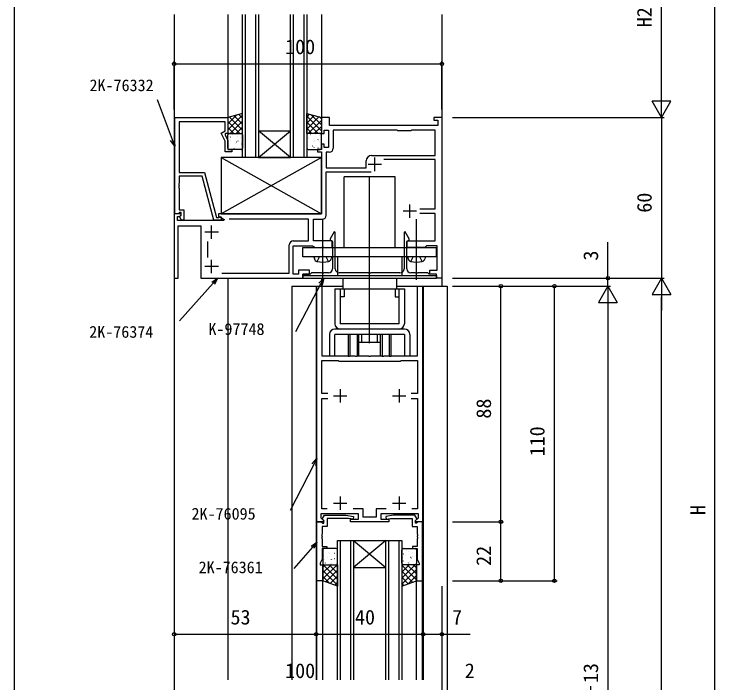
# Model space of a CAD drawing. Units: millimetres, scale not verified. Extents: x -437 to 438, y -344 to 341.
# Drawn here: x -436.7 to -174.9, y -84.9 to 164.9 of the extents above; entities that cross this region are included whole.
import ezdxf
from ezdxf.enums import TextEntityAlignment as Align

# ---------------------------------------------------------------- set-up
doc = ezdxf.new("R2010")
doc.units = ezdxf.units.MM
doc.header["$LTSCALE"] = 2
for name, color, linetype in [('0-2_YKK_11', 7, 'Continuous'), ('0-3_YKK_12', 2, 'Continuous'), ('0-4_YKK_13', 4, 'Continuous'), ('0-6_YKK_D', 6, 'Continuous'), ('0-7_YKK_ZWAK', 7, 'Continuous')]:
    doc.layers.add(name, color=color, linetype=linetype)
doc.styles.add('ＭＳ ゴシック', font='')
doc.styles.get('ＭＳ ゴシック').set_extended_font_data('MS Gothic')

msp = doc.modelspace()

# ---------------------------------------------------------------- linework, layer by layer
at = {"layer": '0-2_YKK_11'}
for p, q in [((-276.882, 126.3), (-279.882, 126.3)), ((-301.882, 106.3), (-301.882, 111.3)), ((-299.382, 108.8), (-304.382, 108.8)), ((-288.882, 88.8), (-288.882, 93.8)), ((-286.382, 91.3), (-291.382, 91.3)), ((-362.882, 81), (-362.882, 86)), ((-360.382, 83.5), (-365.382, 83.5)), ((-364.382, 80.042), (-364.382, 74.058)), ((-362.882, 68.1), (-362.882, 73.1)), ((-360.382, 70.6), (-365.382, 70.6)), ((-314.882, 24.8), (-314.882, 19.8)), ((-292.882, 24.8), (-292.882, 19.8)), ((-317.382, 22.3), (-312.382, 22.3)), ((-295.382, 22.3), (-290.382, 22.3)), ((-314.882, -15.2), (-314.882, -20.2)), ((-292.882, -15.2), (-292.882, -20.2)), ((-317.382, -17.7), (-312.382, -17.7)), ((-295.382, -17.7), (-290.382, -17.7))]:
    msp.add_line(p, q, dxfattribs=at)
for points in [[(-279.882, 126.3), (-279.882, 125.3), (-278.382, 125.3), (-278.382, 123.3), (-318.882, 123.3), (-318.882, 126.3), (-321.882, 126.3), (-321.882, 120.3), (-320.882, 120.3), (-320.882, 121.5), (-319.282, 121.5), (-319.282, 115.1), (-320.882, 115.1), (-320.882, 116.3), (-321.882, 116.3), (-321.882, 114.3), (-323.382, 114.3), (-323.382, 113.5), (-321.882, 113.5), (-321.882, 90.3), (-360.382, 90.3), (-360.382, 89.5), (-358.217, 88.25), (-358.338, 87.8), (-375.682, 87.8), (-375.682, 89.3), (-374.858, 89.3), (-374.246, 89.912), (-374.406, 90.3), (-376.882, 90.3), (-376.882, 66.3), (-375.382, 66.3), (-375.382, 85.8), (-366.882, 85.8), (-366.882, 66.3), (-328.882, 66.3), (-328.882, 67.8), (-326.382, 67.8), (-326.382, 69.3), (-330.382, 69.3)], [(-376.682, 90.3), (-376.682, 126.3), (-356.882, 126.3), (-356.882, 120.3), (-357.882, 120.3), (-357.882, 119.8), (-356.882, 117.655), (-356.882, 114.3), (-355.382, 114.3), (-355.382, 113.5), (-357.882, 113.5), (-357.882, 117.434), (-359.302, 120.48), (-357.882, 121.3), (-357.882, 124.67), (-375.052, 124.67), (-375.052, 105.8), (-365.584, 105.8), (-361.082, 89), (-360.248, 89), (-360.059, 89.067)], [(-276.882, 126.3), (-276.882, 66.6), (-277.182, 66.3), (-278.882, 66.3), (-278.882, 67.8), (-281.382, 67.8), (-281.382, 69.3), (-278.682, 69.3), (-278.682, 78.4), (-282.582, 78.4), (-282.882, 78.1), (-283.182, 77.8), (-285.924, 77.8), (-286.107, 77.92), (-286.657, 77.92), (-286.84, 77.8), (-289.882, 77.8), (-289.882, 80.2), (-279.382, 80.2), (-279.382, 90.4), (-285.183, 90.4)], [(-293.582, 121.5), (-317.482, 121.5), (-317.482, 114.8)], [(-303.182, 112.1), (-279.382, 112.1), (-279.382, 121.5), (-288.182, 121.5), (-288.382, 121.3), (-293.382, 121.3), (-293.582, 121.5)], [(-318.982, 113.3), (-320.082, 113.3), (-320.082, 107.5), (-305.182, 107.5), (-305.182, 110.1)], [(-285.183, 92.2), (-279.382, 92.2), (-279.382, 110.6), (-298.525, 110.6)], [(-320.082, 89.8), (-320.082, 106), (-303.321, 106)], [(-359.682, 88), (-362.056, 88), (-366.451, 104.4), (-375.052, 104.4), (-375.052, 101.758), (-375.172, 101.575), (-375.172, 101.025), (-375.052, 100.842), (-375.052, 100.758), (-375.172, 100.575), (-375.172, 100.025), (-375.052, 99.842), (-375.052, 91.8), (-373.282, 91.8), (-373.282, 88), (-374.105, 88), (-374.856, 89.3), (-374.282, 89.874), (-374.282, 90.8), (-374.852, 90.8), (-375.052, 90.6), (-375.352, 90.3), (-376.682, 90.3)], [(-332.382, 80.2), (-326.681, 80.2), (-326.681, 88.3), (-356.382, 88.3)], [(-330.382, 69.3), (-330.382, 67.8), (-332.382, 67.8), (-332.382, 78.4), (-325.182, 78.4), (-324.882, 78.1), (-324.582, 77.8), (-321.84, 77.8), (-321.657, 77.92), (-321.107, 77.92), (-320.924, 77.8), (-317.882, 77.8), (-317.882, 80.2), (-324.881, 80.2), (-324.881, 88.3), (-321.582, 88.3)], [(-316.732, 69.8), (-316.732, 83.43), (-317.177, 83.549), (-318.632, 81.029), (-318.632, 80.52), (-317.732, 80), (-317.732, 69.8)], [(-290.032, 69.8), (-290.032, 80), (-289.132, 80.52), (-289.132, 81.029), (-290.587, 83.549), (-291.032, 83.43), (-291.032, 69.8)], [(-359.066, 68.1), (-333.882, 68.1), (-333.882, 78.7)], [(-328.882, 66.3), (-278.882, 66.3), (-278.882, 67.8), (-281.682, 67.8), (-281.882, 68), (-282.182, 68.3), (-285.924, 68.3), (-286.107, 68.18), (-286.657, 68.18), (-286.84, 68.3), (-288.532, 68.3)], [(-319.232, 68.3), (-320.924, 68.3), (-321.107, 68.18), (-321.657, 68.18), (-321.84, 68.3), (-325.582, 68.3), (-325.882, 68), (-326.082, 67.8), (-328.882, 67.8), (-328.882, 66.3)], [(-292.532, 68.3), (-303.424, 68.3), (-303.607, 68.18), (-304.157, 68.18), (-304.34, 68.3), (-315.232, 68.3)], [(-284.182, 63.3), (-284.182, -24.7), (-286.658, -24.7), (-286.818, -24.312), (-285.682, -23.176), (-285.682, -21.7), (-299.682, -21.7), (-299.682, -23.7), (-296.682, -23.7), (-296.682, -24.7), (-311.082, -24.7), (-311.082, -23.7), (-308.082, -23.7), (-308.082, -21.7), (-322.082, -21.7), (-322.082, -23.176), (-320.946, -24.312), (-321.106, -24.7), (-323.582, -24.7), (-323.582, 63.3), (-321.782, 63.3), (-321.782, 37.3), (-312.09, 37.3), (-311.907, 37.18), (-311.357, 37.18), (-311.174, 37.3), (-309.34, 37.3), (-309.157, 37.18), (-308.607, 37.18), (-308.424, 37.3), (-304.34, 37.3), (-304.157, 37.18), (-303.607, 37.18), (-303.424, 37.3), (-299.34, 37.3), (-299.157, 37.18), (-298.607, 37.18), (-298.424, 37.3), (-296.59, 37.3), (-296.407, 37.18)], [(-296.407, 37.18), (-295.857, 37.18), (-295.674, 37.3), (-285.982, 37.3), (-285.982, 63.3), (-284.182, 63.3)], [(-319.453, 23.2), (-321.782, 23.2), (-321.782, 35.5), (-315.582, 35.5), (-315.382, 35.3), (-292.382, 35.3), (-292.182, 35.5), (-285.982, 35.5), (-285.982, 23.2), (-288.311, 23.2)], [(-319.684, -19.9), (-321.782, -19.9), (-321.782, 21.4), (-319.453, 21.4)], [(-288.311, 21.4), (-285.982, 21.4), (-285.982, -19.9), (-288.08, -19.9)], [(-297.684, -19.9), (-301.482, -19.9), (-301.482, -22.9), (-306.282, -22.9), (-306.282, -19.9), (-310.08, -19.9)]]:
    msp.add_lwpolyline(points, dxfattribs=at)
for points in [[(-323.582, -46.7), (-323.582, -24.7), (-321.952, -24.7), (-321.652, -25), (-321.452, -25.2), (-320.982, -25.2), (-320.982, -24.25), (-321.482, -23.75), (-321.482, -23.412), (-320.782, -22.2), (-312.774, -22.2), (-309.895, -22.708), (-310.069, -23.692), (-311.727, -23.4), (-319.782, -23.4), (-319.782, -26.4), (-321.652, -26.4), (-321.652, -29.192), (-321.772, -29.375), (-321.772, -29.925), (-321.652, -30.108), (-321.652, -30.192), (-321.772, -30.375), (-321.772, -30.925), (-321.652, -31.108), (-321.652, -33.9), (-319.882, -33.9), (-319.882, -34.7), (-321.652, -34.7), (-321.652, -38.635), (-322.382, -40.2), (-322.382, -40.7), (-321.382, -40.7), (-321.382, -46.7)], [(-284.182, -46.7), (-284.182, -24.7), (-285.812, -24.7), (-286.112, -25), (-286.312, -25.2), (-286.782, -25.2), (-286.782, -24.25), (-286.282, -23.75), (-286.282, -23.412), (-286.982, -22.2), (-294.99, -22.2), (-297.869, -22.708), (-297.695, -23.692), (-296.037, -23.4), (-287.982, -23.4), (-287.982, -26.4), (-286.112, -26.4), (-286.112, -29.192), (-285.992, -29.375), (-285.992, -29.925), (-286.112, -30.108), (-286.112, -30.192), (-285.992, -30.375), (-285.992, -30.925), (-286.112, -31.108), (-286.112, -33.9), (-287.882, -33.9), (-287.882, -34.7), (-286.112, -34.7), (-286.112, -38.635), (-285.382, -40.2), (-285.382, -40.7), (-286.382, -40.7), (-286.382, -46.7)]]:
    msp.add_lwpolyline(points, close=True, dxfattribs=at)
for centre, radius, start, end in [((-318.982, 114.8), 1.5, 270, 359.99998), ((-303.182, 110.1), 2, 89.99998, 179.99996), ((-359.682, 88.6), 0.6, 270, 128.94243), ((-321.582, 89.8), 1.5, 270, 359.99998), ((-332.382, 78.7), 1.5, 89.99998, 179.99996), ((-319.232, 69.8), 1.5, 270, 359.99941), ((-315.232, 69.8), 1.5, 180.00002, 270), ((-292.532, 69.8), 1.5, 270, 359.99998), ((-288.532, 69.8), 1.5, 180.00059, 270)]:
    msp.add_arc(centre, radius, start, end, dxfattribs=at)
at = {"layer": '0-3_YKK_12'}
for p, q in [((-376.882, 164.8), (-376.882, -83.7)), ((-356.882, 164.8), (-356.882, 126.3)), ((-351.382, 111.3), (-351.382, 164.8)), ((-350.382, 164.8), (-350.382, 111.3)), ((-346.382, 111.3), (-346.382, 164.8)), ((-333.382, 111.3), (-333.382, 164.8)), ((-332.382, 164.8), (-332.382, 111.3)), ((-328.382, 111.3), (-328.382, 164.8)), ((-321.882, 164.8), (-321.882, 126.3)), ((-276.882, 164.8), (-276.882, 63.3)), ((-345.382, 121.3), (-333.382, 121.3)), ((-345.382, 111.3), (-333.382, 121.3)), ((-333.382, 111.3), (-345.382, 121.3)), ((-345.382, 111.3), (-333.382, 111.3)), ((-356.882, 66.3), (-356.882, -83.7)), ((-321.882, 66.3), (-321.882, 63.299)), ((-332.882, 63.3), (-313.934, 63.3)), ((-332.882, 63.3), (-332.882, -83.7)), ((-323.882, 63.299), (-321.832, 63.299)), ((-323.882, 63.299), (-323.882, -83.7)), ((-293.882, 63.3), (-274.882, 63.3)), ((-283.882, 63.3), (-283.882, -83.7)), ((-274.882, 63.3), (-274.882, -83.7)), ((-314.882, -31.7), (-314.882, -83.7)), ((-310.882, -83.7), (-310.882, -31.7)), ((-309.882, -31.7), (-297.882, -31.7)), ((-309.882, -31.7), (-297.882, -41.7)), ((-297.882, -31.7), (-309.882, -41.7)), ((-296.882, -31.7), (-296.882, -83.7)), ((-292.882, -83.7), (-292.882, -31.7)), ((-309.882, -41.7), (-297.882, -41.7)), ((-323.581, -83.7), (-323.581, -46.7)), ((-321.382, -83.7), (-321.382, -46.7)), ((-286.382, -83.7), (-286.382, -46.7)), ((-284.182, -83.7), (-284.182, -46.7))]:
    msp.add_line(p, q, dxfattribs=at)
for points in [[(-345.382, 164.8), (-345.382, 111.3), (-351.382, 111.3)], [(-327.382, 164.8), (-327.382, 111.3), (-333.382, 111.3)], [(-315.882, -83.7), (-315.882, -31.7), (-309.882, -31.7), (-309.882, -83.7)], [(-297.882, -83.7), (-297.882, -31.7), (-291.882, -31.7), (-291.882, -83.7)]]:
    msp.add_lwpolyline(points, dxfattribs=at)
at = {"layer": '0-4_YKK_13'}
for p, q in [((-356.882, 123.898), (-353.58, 127.201)), ((-356.882, 121.653), (-351.382, 127.153)), ((-356.882, 126.143), (-356.667, 126.359)), ((-351.382, 121.586), (-356.265, 126.468)), ((-351.382, 123.831), (-354.501, 126.949)), ((-351.382, 126.076), (-352.737, 127.431)), ((-327.382, 126.457), (-326.327, 127.512)), ((-327.382, 124.212), (-324.563, 127.031)), ((-321.882, 121.272), (-327.382, 126.772)), ((-327.382, 121.967), (-322.799, 126.55)), ((-321.882, 123.517), (-325.709, 127.344)), ((-321.882, 125.762), (-322.622, 126.502)), ((-352.341, 120.3), (-356.882, 124.841)), ((-355.99, 120.3), (-351.382, 124.908)), ((-323.156, 120.3), (-327.382, 124.527)), ((-326.804, 120.3), (-321.882, 125.222)), ((-354.586, 120.3), (-356.882, 122.596)), ((-353.745, 120.3), (-351.382, 122.663)), ((-325.401, 120.3), (-327.382, 122.281)), ((-324.559, 120.3), (-321.882, 122.977)), ((-322.314, 120.3), (-321.882, 120.732)), ((-356.832, 120.3), (-356.882, 120.351)), ((-356.882, 114.8), (-356.882, 119.8)), ((-356.382, 120.3), (-351.882, 120.3)), ((-356.144, 118.25), (-356.137, 118.257)), ((-355.909, 119.003), (-355.862, 119.091)), ((-355.135, 119.779), (-355.091, 119.803)), ((-353.11, 119.045), (-353.066, 119.069)), ((-352.116, 118.733), (-352.109, 118.74)), ((-351.5, 120.3), (-351.382, 120.418)), ((-351.382, 119.8), (-351.382, 114.8)), ((-327.382, 119.8), (-327.382, 114.8)), ((-322.382, 120.3), (-326.882, 120.3)), ((-326.764, 118.939), (-326.757, 118.947)), ((-326.624, 118.319), (-326.581, 118.343)), ((-326.075, 119.521), (-326.028, 119.609)), ((-326.033, 120.209), (-325.989, 120.233)), ((-323.957, 119.776), (-323.913, 119.8)), ((-323.185, 117.996), (-323.139, 118.085)), ((-322.736, 119.422), (-322.729, 119.43)), ((-321.932, 119.042), (-321.888, 119.066)), ((-321.882, 114.8), (-321.882, 119.8)), ((-356.369, 115.698), (-356.325, 115.722)), ((-355.778, 117.588), (-355.734, 117.612)), ((-354.091, 116.528), (-354.084, 116.535)), ((-353.701, 117.155), (-353.657, 117.179)), ((-353.019, 117.478), (-352.972, 117.567)), ((-351.676, 116.421), (-351.633, 116.445)), ((-327.267, 116.127), (-327.224, 116.151)), ((-325.191, 115.695), (-325.147, 115.719)), ((-324.711, 117.217), (-324.704, 117.225)), ((-324.692, 115.145), (-324.645, 115.233)), ((-324.6, 117.585), (-324.556, 117.609)), ((-322.892, 115.235), (-322.885, 115.242)), ((-322.523, 117.152), (-322.479, 117.176)), ((-351.882, 114.3), (-356.382, 114.3)), ((-354.526, 114.627), (-354.479, 114.715)), ((-354.344, 114.964), (-354.3, 114.988)), ((-352.271, 114.545), (-352.265, 114.553)), ((-352.268, 114.531), (-352.224, 114.555)), ((-326.919, 114.752), (-326.913, 114.759)), ((-326.882, 114.3), (-322.382, 114.3)), ((-323.166, 114.961), (-323.122, 114.985)), ((-321.882, 111.3), (-359.382, 90.3)), ((-359.382, 111.3), (-321.882, 90.3)), ((-294.382, 104.096), (-313.382, 104.096)), ((-313.382, 77.796), (-313.382, 104.096)), ((-303.882, 41.995), (-303.882, 104.096)), ((-303.882, 41.995), (-303.882, 104.096)), ((-294.382, 77.796), (-294.382, 104.096)), ((-321.381, 65.696), (-321.381, 88.296)), ((-286.381, 65.696), (-286.381, 88.296)), ((-278.881, 74.296), (-278.881, 77.796)), ((-278.881, 74.296), (-328.881, 74.296)), ((-324.72, 74.296), (-324.504, 73.489)), ((-323.481, 72.544), (-322.627, 74.296)), ((-319.281, 72.544), (-320.136, 74.296)), ((-318.042, 74.296), (-318.258, 73.489)), ((-315.882, 74.296), (-315.882, 67.296)), ((-291.882, 74.296), (-291.882, 67.296)), ((-289.72, 74.296), (-289.504, 73.489)), ((-288.481, 72.544), (-287.627, 74.296)), ((-284.281, 72.544), (-285.136, 74.296)), ((-283.042, 74.296), (-283.258, 73.489)), ((-328.882, 66.299), (-278.882, 66.299)), ((-315.882, 67.296), (-291.882, 67.296)), ((-313.882, 66.3), (-313.882, 62.296)), ((-293.882, 66.3), (-293.882, 62.296)), ((-316.882, 62.296), (-290.882, 62.296)), ((-316.882, 62.296), (-316.882, 49.296)), ((-314.882, 62.296), (-314.882, 49.296)), ((-313.382, 62.296), (-313.382, 59.296)), ((-294.382, 62.296), (-294.382, 59.296)), ((-292.882, 49.296), (-292.882, 62.296)), ((-290.882, 62.296), (-290.882, 49.296)), ((-313.382, 59.296), (-314.882, 59.296)), ((-294.382, 59.296), (-292.882, 59.296)), ((-290.882, 47.296), (-316.882, 47.296)), ((-292.882, 49.296), (-314.882, 49.296)), ((-318.882, 45.296), (-318.882, 37.296)), ((-316.882, 37.296), (-316.882, 45.296)), ((-290.882, 45.296), (-316.882, 45.296)), ((-307.882, 45.296), (-311.882, 45.296)), ((-311.882, 45.296), (-311.882, 37.296)), ((-311.225, 45.296), (-311.225, 37.296)), ((-308.539, 45.296), (-308.539, 37.296)), ((-307.882, 37.296), (-307.882, 45.296)), ((-306.882, 45.296), (-306.882, 42.296)), ((-300.882, 42.296), (-300.882, 45.296)), ((-295.882, 45.296), (-299.882, 45.296)), ((-299.882, 45.296), (-299.882, 37.296)), ((-299.225, 45.296), (-299.225, 37.296)), ((-296.539, 45.296), (-296.539, 37.296)), ((-295.882, 37.296), (-295.882, 45.296)), ((-290.882, 45.296), (-290.882, 37.296)), ((-288.882, 45.296), (-288.882, 37.296)), ((-299.882, 42.296), (-307.882, 42.296)), ((-321.382, -35.2), (-321.382, -40.2)), ((-321.188, -35.264), (-321.144, -35.24)), ((-316.382, -34.7), (-320.882, -34.7)), ((-319.163, -35.998), (-319.119, -35.974)), ((-318.849, -36.418), (-318.843, -36.41)), ((-317.087, -36.43), (-317.043, -36.406)), ((-315.882, -40.2), (-315.882, -35.2)), ((-291.882, -40.2), (-291.882, -35.2)), ((-291.382, -34.7), (-286.882, -34.7)), ((-291.162, -36.691), (-291.115, -36.602)), ((-290.01, -35.267), (-289.966, -35.243)), ((-289.47, -35.728), (-289.463, -35.721)), ((-287.985, -36.001), (-287.941, -35.977)), ((-286.382, -35.2), (-286.382, -40.2)), ((-320.996, -37.208), (-320.949, -37.12)), ((-320.824, -38.623), (-320.818, -38.615)), ((-319.755, -37.888), (-319.711, -37.864)), ((-318.107, -38.733), (-318.06, -38.645)), ((-317.73, -38.622), (-317.686, -38.598)), ((-317.063, -38.438), (-317.057, -38.43)), ((-291.445, -37.933), (-291.438, -37.926)), ((-290.653, -37.458), (-290.609, -37.434)), ((-288.576, -37.891), (-288.533, -37.867)), ((-288.273, -38.215), (-288.226, -38.127)), ((-287.684, -37.748), (-287.677, -37.741)), ((-286.552, -38.625), (-286.508, -38.601)), ((-321.382, -41.544), (-320.538, -40.7)), ((-321.382, -43.789), (-318.293, -40.7)), ((-321.382, -46.034), (-316.048, -40.7)), ((-315.882, -46.102), (-321.284, -40.7)), ((-320.882, -40.7), (-316.382, -40.7)), ((-320.398, -40.079), (-320.354, -40.055)), ((-315.882, -43.857), (-319.039, -40.7)), ((-319.005, -40.605), (-318.998, -40.598)), ((-318.321, -40.512), (-318.277, -40.488)), ((-315.882, -41.612), (-316.794, -40.7)), ((-291.882, -41.23), (-291.352, -40.7)), ((-291.882, -43.475), (-289.107, -40.7)), ((-291.882, -45.72), (-286.862, -40.7)), ((-286.382, -46.416), (-291.882, -40.916)), ((-286.882, -40.7), (-291.382, -40.7)), ((-291.244, -39.348), (-291.2, -39.324)), ((-286.382, -44.171), (-289.853, -40.7)), ((-289.625, -39.916), (-289.619, -39.908)), ((-289.219, -40.082), (-289.176, -40.058)), ((-286.382, -41.926), (-287.608, -40.7)), ((-287.143, -40.514), (-287.099, -40.491)), ((-315.882, -48.347), (-321.382, -42.847)), ((-320.224, -47.121), (-315.882, -42.779)), ((-291.882, -47.965), (-286.382, -42.465)), ((-287.82, -47.223), (-291.882, -43.161)), ((-318.855, -47.619), (-321.382, -45.092)), ((-318.578, -47.72), (-315.882, -45.024)), ((-289.467, -47.822), (-291.882, -45.406)), ((-289.509, -47.837), (-286.382, -44.71)), ((-316.931, -48.319), (-315.882, -47.27)), ((-291.113, -48.42), (-291.882, -47.651))]:
    msp.add_line(p, q, dxfattribs=at)
for points in [[(-351.382, 127.8), (-356.882, 126.3), (-356.882, 120.3), (-351.382, 120.3)], [(-327.382, 127.8), (-321.882, 126.3), (-321.882, 120.3), (-327.382, 120.3)], [(-359.382, 90.3), (-321.882, 90.3), (-321.882, 111.3), (-359.382, 111.3)], [(-315.882, -48.7), (-321.382, -46.7), (-321.382, -40.7), (-315.882, -40.7)], [(-291.882, -48.7), (-286.382, -46.7), (-286.382, -40.7), (-291.882, -40.7)]]:
    msp.add_lwpolyline(points, close=True, dxfattribs=at)
for points in [[(-328.881, 74.296), (-328.881, 77.796), (-278.881, 77.796)], [(-328.882, 66.296), (-328.882, 67.296), (-278.882, 67.296), (-278.882, 66.3)]]:
    msp.add_lwpolyline(points, dxfattribs=at)
for centre, radius, start, end in [((-356.386, 119.804), 0.496, 89.49494, 180.50506), ((-351.882, 119.8), 0.5, 0, 90), ((-326.882, 119.8), 0.5, 90, 180), ((-322.378, 119.804), 0.496, 359.49494, 90.50506), ((-356.382, 114.8), 0.5, 180, 269.98379), ((-351.882, 114.8), 0.5, 270, 360), ((-326.882, 114.8), 0.5, 180, 270), ((-322.382, 114.8), 0.5, 270.01621, 0), ((-323.249, 73.826), 1.3, 195, 255.9647), ((-319.514, 73.826), 1.3, 284.0353, 345), ((-288.249, 73.826), 1.3, 195, 255.9647), ((-284.514, 73.826), 1.3, 284.0353, 345), ((-321.381, 81.296), 9, 255.9647, 284.0353), ((-286.381, 81.296), 9, 255.9647, 284.0353), ((-316.882, 45.296), 2, 90, 180), ((-314.882, 49.296), 2, 180, 270), ((-292.882, 49.296), 2, 270, 0), ((-290.882, 45.296), 2, 0, 90), ((-320.882, -35.2), 0.5, 90.01621, 180), ((-316.382, -35.2), 0.5, 0, 90), ((-291.382, -35.2), 0.5, 90, 180), ((-286.882, -35.2), 0.5, 0, 89.98379), ((-320.887, -40.204), 0.496, 179.49494, 270.50506), ((-316.382, -40.2), 0.5, 270, 360), ((-291.382, -40.2), 0.5, 180, 270), ((-286.878, -40.204), 0.496, 269.49494, 0.50506)]:
    msp.add_arc(centre, radius, start, end, dxfattribs=at)
at = {"layer": '0-6_YKK_D'}
for p, q in [((-194.882, 133.3), (-194.882, 199.3)), ((-174.882, -236.7), (-174.882, 199.3)), ((-376.882, 129.3), (-376.882, 147.3)), ((-276.882, 129.3), (-276.882, 147.3)), ((-376.882, 146.3), (-276.882, 146.3)), ((-194.882, 126.3), (-194.882, 138.424)), ((-194.882, 126.3), (-198.382, 132.362)), ((-191.382, 132.362), (-198.382, 132.362)), ((-194.882, 126.3), (-191.382, 132.362)), ((-272.882, 126.3), (-193.882, 126.3)), ((-272.882, 126.3), (-193.882, 126.3)), ((-194.882, 126.3), (-194.882, 66.3)), ((-214.882, 66.3), (-214.882, 79.747)), ((-272.882, 66.3), (-193.882, 66.3)), ((-272.882, 66.3), (-193.882, 66.3)), ((-272.882, 66.3), (-213.882, 66.3)), ((-214.882, 63.3), (-214.882, 66.3)), ((-194.882, 66.3), (-198.382, 60.238)), ((-194.882, 66.3), (-191.382, 60.238)), ((-194.882, 66.3), (-194.882, 54.176)), ((-272.882, 63.3), (-213.882, 63.3)), ((-272.882, 63.3), (-233.882, 63.3)), ((-272.882, 63.3), (-253.882, 63.3)), ((-272.882, 63.3), (-213.882, 63.3)), ((-254.882, -24.7), (-254.882, 63.3)), ((-234.882, -46.7), (-234.882, 63.3)), ((-214.882, 63.3), (-218.382, 57.238)), ((-214.882, 63.3), (-214.882, 60.75)), ((-214.882, 63.3), (-211.382, 57.238)), ((-214.882, 63.3), (-214.882, 51.176)), ((-198.382, 60.238), (-191.382, 60.238)), ((-194.882, -236.7), (-194.882, 59.3)), ((-218.382, 57.238), (-211.382, 57.238)), ((-214.882, 56.3), (-214.882, -226.7)), ((-272.882, -24.7), (-253.882, -24.7)), ((-272.882, -24.7), (-253.882, -24.7)), ((-254.882, -46.7), (-254.882, -24.7)), ((-272.882, -46.7), (-233.882, -46.7)), ((-272.882, -46.7), (-253.882, -46.7)), ((-376.882, -48.7), (-376.882, -67.7)), ((-376.882, -48.7), (-376.882, -87.7)), ((-323.882, -48.7), (-323.882, -67.7)), ((-323.882, -48.7), (-323.882, -67.7)), ((-283.882, -48.7), (-283.882, -67.7)), ((-283.882, -48.7), (-283.882, -67.7)), ((-276.882, -48.7), (-276.882, -67.7)), ((-276.882, -48.7), (-276.882, -87.7)), ((-276.882, -48.7), (-276.882, -87.7)), ((-274.882, -48.7), (-274.882, -87.7)), ((-376.882, -66.7), (-323.882, -66.7)), ((-323.882, -66.7), (-283.882, -66.7))]:
    msp.add_line(p, q, dxfattribs=at)
for points in [[(-376.682, 115.536), (-377.567, 117.927), (-383.093, 132.869)], [(-376.926, 118.164), (-376.682, 115.536), (-378.208, 117.69)], [(-360.651, 66.3), (-362.352, 64.4), (-374.948, 50.334)], [(-362.861, 64.856), (-360.651, 66.3), (-361.843, 63.945)], [(-321.008, 66.299), (-322.201, 64.045), (-331.596, 46.3)], [(-322.805, 64.365), (-321.008, 66.299), (-321.597, 63.725)], [(-323.582, -1.059), (-324.753, -3.324), (-333.581, -20.41)], [(-325.36, -3.011), (-323.582, -1.059), (-324.146, -3.638)], [(-323.582, -32.277), (-325.254, -34.202), (-332.127, -42.116)], [(-325.77, -33.754), (-323.582, -32.277), (-324.738, -34.65)], [(-283.882, -66.7), (-276.882, -66.7), (-266.284, -66.7)]]:
    msp.add_lwpolyline(points, dxfattribs=at)
for centre in [(-376.882, 146.3), (-276.882, 146.3), (-214.882, 66.3), (-254.882, 63.3), (-234.882, 63.3), (-254.882, -24.7), (-254.882, -24.7), (-254.882, -46.7), (-234.882, -46.7), (-376.882, -66.7), (-323.882, -66.7), (-323.882, -66.7), (-283.882, -66.7), (-283.882, -66.7), (-276.882, -66.7)]:
    msp.add_circle(centre, 0.637, dxfattribs=at)
at = {"layer": '0-7_YKK_ZWAK'}
msp.add_line((-436.7, 306.3), (-436.7, -343.7), dxfattribs=at)

# ---------------------------------------------------------------- texts
at = {"layer": '0-6_YKK_D', "style": 'ＭＳ ゴシック'}
for s, p in [('H2', (-196.882, 159.972)), ('60', (-196.882, 90.739)), ('3', (-216.882, 72.846)), ('88', (-256.882, 13.845)), ('110', (-236.882, -0.265)), ('H', (-176.882, -22.194)), ('22', (-256.882, -41.155)), ('DH＝H1－13', (-216.882, -114.902))]:
    msp.add_text(s, height=5.499, rotation=90, dxfattribs=at).set_placement(p, align=Align.BOTTOM_LEFT)
for s, height, p in [('100', 5.499, (-335.447, 148.3)), ('2K-76332', 4.399, (-408.504, 134.807)), ('2K-76374', 4.399, (-408.603, 42.732)), ('K-97748', 4.399, (-364.085, 43.78)), ('2K-76095', 4.399, (-370.399, -25.2)), ('2K-76361', 4.399, (-367.752, -45.2)), ('53', 5.499, (-355.837, -64.7)), ('40', 5.499, (-309.337, -64.7)), ('7', 5.499, (-273.056, -64.7)), ('100', 5.499, (-335.447, -84.7)), ('2', 5.499, (-268.336, -84.7))]:
    msp.add_text(s, height=height, dxfattribs=at).set_placement(p, align=Align.BOTTOM_LEFT)

doc.saveas('drawing.dxf')
